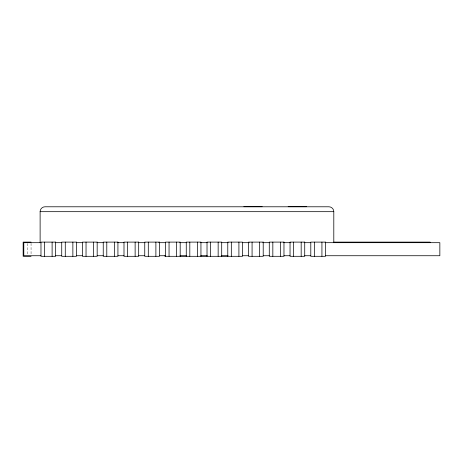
<?xml version="1.0" encoding="UTF-8"?>
<svg xmlns="http://www.w3.org/2000/svg" width="463" height="463" viewBox="0 0 463 463"><rect width="100%" height="100%" fill="white"/><g stroke="black" fill="none" stroke-linecap="round" stroke-linejoin="round"><path stroke-width="0.35" stroke-dasharray="2.31 1.74" d="M31.062 243.37L31.062 254.881M27.514 243.526L27.514 254.881"/><path stroke-width="0.69" d="M40.119 242.681L40.119 211.678C40.061 209.062 42.399 206.73 45.015 206.787L328.904 206.787C331.52 206.73 333.852 209.062 333.8 211.678L333.8 242.681M243.862 206.695L262.168 206.695M288.177 206.695L306.454 206.695M40.119 211.678L333.8 211.678M31.062 242.108L23.15 242.108L23.15 256.305L31.062 256.305M333.8 242.108L430.063 242.108L430.063 242.681M40.975 242.681L23.804 242.681L23.804 255.732L40.975 255.732M55.311 242.681L61.816 242.681M76.285 242.681L82.796 242.681M97.172 242.681L103.776 242.681M117.515 242.681L124.026 242.681M138.495 242.681L145.006 242.681M158.745 242.681L165.505 242.681M179.725 242.681L186.265 242.681M200.705 242.681L207.21 242.681M221.679 242.681L228.19 242.681M242.456 242.681L249.169 242.681M262.909 242.681L269.42 242.681M283.888 242.681L290.399 242.681M304.139 242.681L310.795 242.681M325.119 242.681L439.85 242.681L439.85 255.732L325.477 255.732M55.658 255.732L61.729 255.732M76.412 255.732L82.483 255.732M97.172 255.732L103.243 255.732M117.926 255.732L123.997 255.732M138.68 255.732L144.751 255.732M159.434 255.732L165.505 255.732M179.991 255.732L186.45 255.732M200.792 255.732L207.245 255.732M221.586 255.732L228.045 255.732M242.456 255.732L248.527 255.732M263.21 255.732L269.281 255.732M283.969 255.732L290.041 255.732M304.723 255.732L310.795 255.732M321.93 242.108L321.93 256.305M314.342 242.108L314.342 256.305M301.176 242.108L301.176 256.305M293.588 242.108L293.588 256.305M280.416 242.108L280.416 256.305M272.834 242.108L272.834 256.305M259.662 242.108L259.662 256.305M252.075 242.108L252.075 256.305M238.908 242.108L238.908 256.305M231.321 242.108L231.321 256.305M227.773 256.305L227.773 242.108L242.456 242.108L242.456 256.305L164.932 256.305L164.932 255.732M221.702 256.305L221.702 242.108L207.019 242.108L207.019 256.305M218.154 242.108L218.154 256.305M210.567 242.108L210.567 256.305M200.948 256.305L200.948 242.108L186.265 242.108L186.265 256.305M197.4 242.108L197.4 256.305M189.813 242.108L189.813 256.305M180.188 256.305L180.188 242.108L165.505 242.108L165.505 256.305M176.64 242.108L176.64 256.305M169.053 242.108L169.053 256.305M155.886 242.108L155.886 256.305M148.299 242.108L148.299 256.305M135.132 242.108L135.132 256.305M127.545 242.108L127.545 256.305M114.378 242.108L114.378 256.305M106.791 242.108L106.791 256.305M93.619 242.108L93.619 256.305M86.037 242.108L86.037 256.305M72.865 242.108L72.865 256.305M65.277 242.108L65.277 256.305M52.111 242.108L52.111 256.305M44.523 242.108L44.523 256.305M55.658 242.108L40.975 242.108L40.975 256.305L55.658 256.305L55.658 242.108M76.412 242.108L61.729 242.108L61.729 256.305L76.412 256.305L76.412 242.108M97.172 242.108L82.483 242.108L82.483 256.305L97.172 256.305L97.172 242.108M117.926 242.108L103.243 242.108L103.243 256.305L117.926 256.305L117.926 242.108M138.68 242.108L123.997 242.108L123.997 256.305L138.68 256.305L138.68 242.108M159.434 242.108L144.751 242.108L144.751 256.305L159.434 256.305L159.434 242.108M263.21 242.108L248.527 242.108L248.527 256.305L263.21 256.305L263.21 242.108M283.969 242.108L269.281 242.108L269.281 256.305L283.969 256.305L283.969 242.108M304.723 242.108L290.041 242.108L290.041 256.305L304.723 256.305L304.723 242.108M325.477 242.108L310.795 242.108L310.795 256.305L325.477 256.305L325.477 242.108"/></g></svg>
